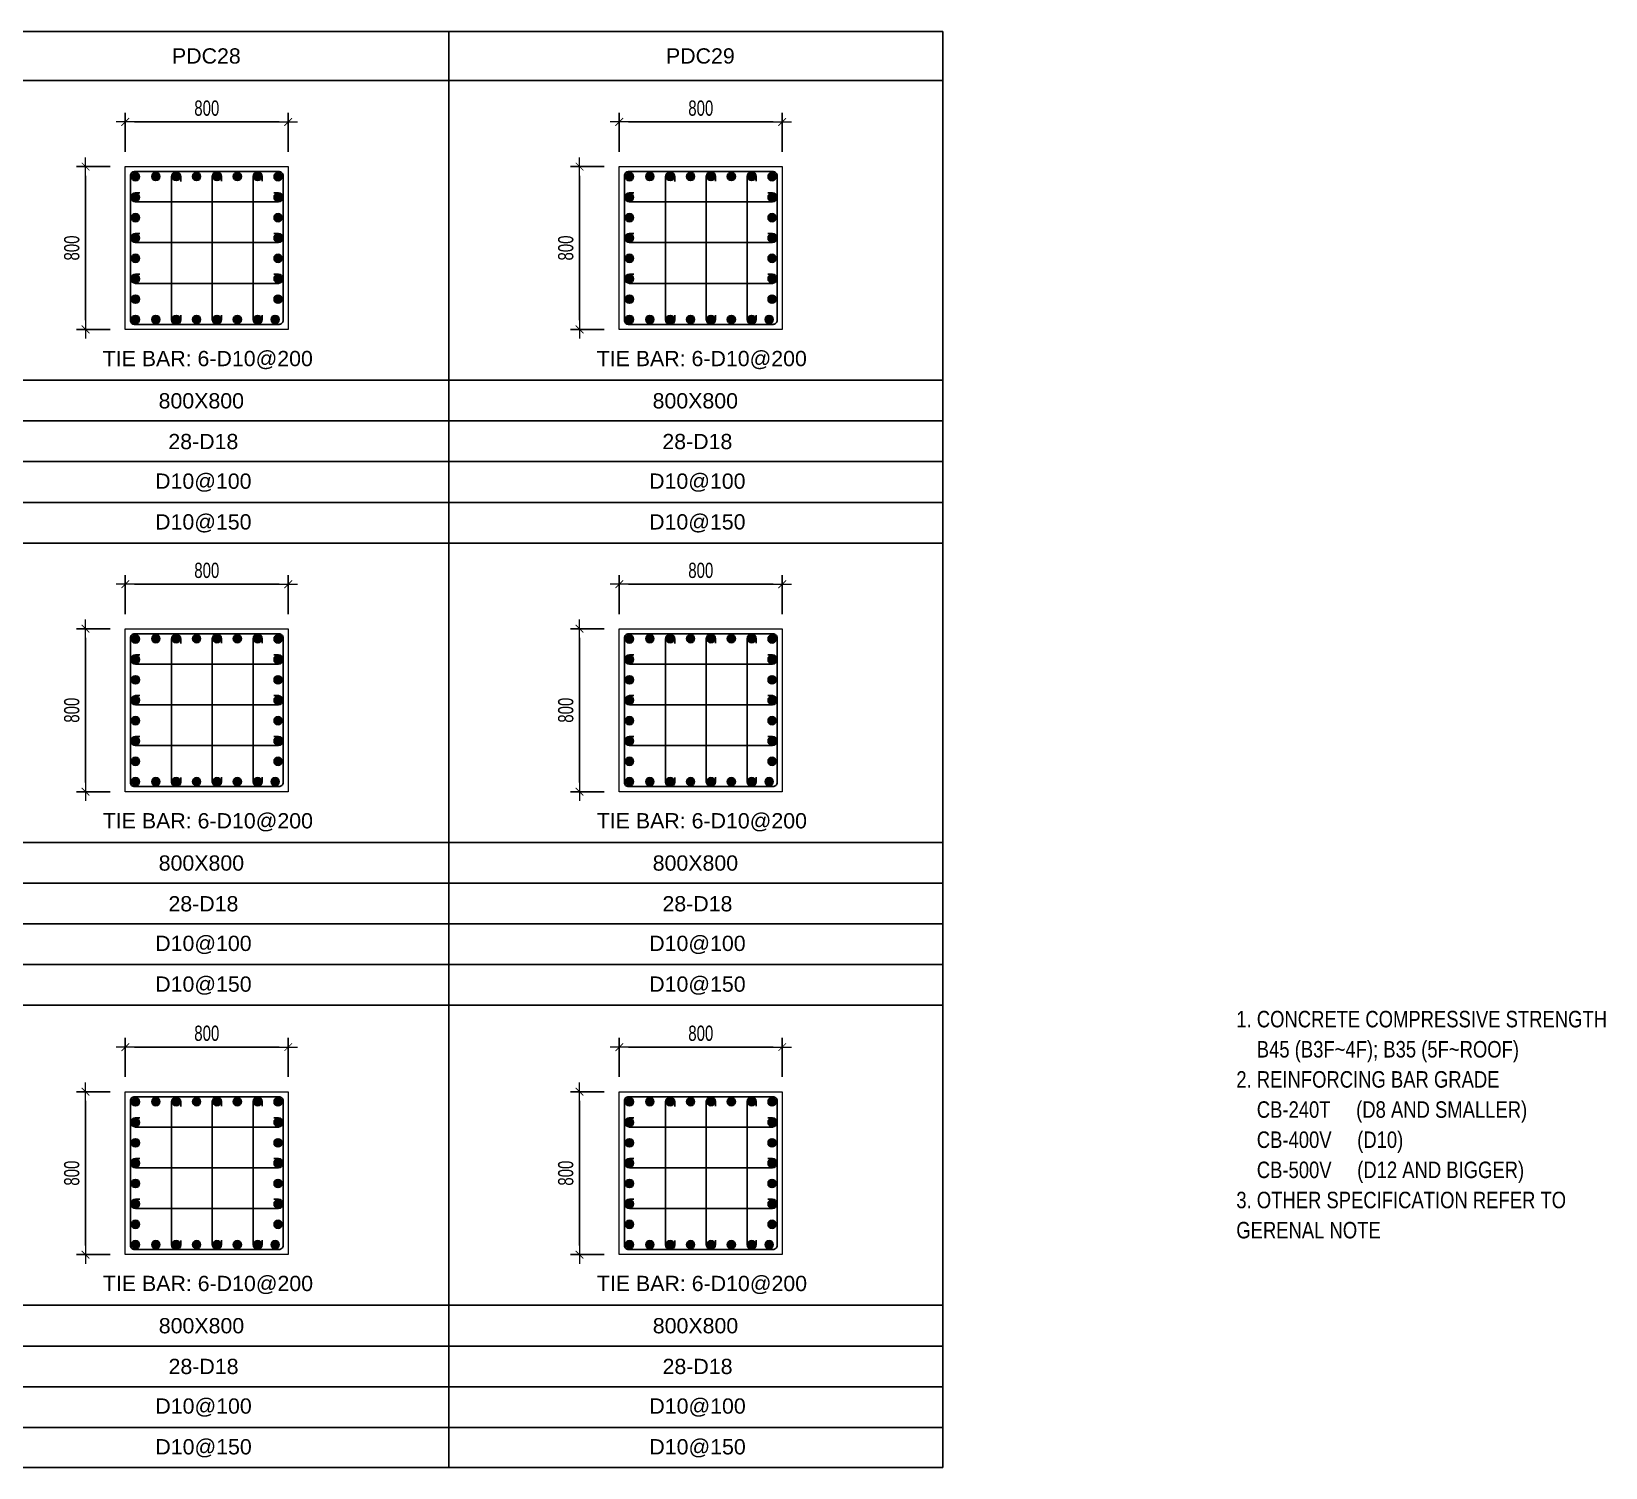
# Model space of a CAD drawing. Header units: millimetres. Extents: x 49323 to 598907, y -6102 to 181761.
# Drawn here: x 576016 to 583746, y 98887 to 105938 of the extents above; entities that cross this region are included whole.
import ezdxf
from ezdxf.enums import TextEntityAlignment as Align

# ---------------------------------------------------------------- set-up
doc = ezdxf.new("R2010")
doc.units = ezdxf.units.MM
doc.linetypes.add('CENTER2', pattern=[1.125, 0.75, -0.125, 0.125, -0.125])
doc.layers.get('Defpoints').update_dxf_attribs({"color": 151, "lineweight": 9})
for name, color, linetype in [('2', 2, 'Continuous'), ('CEN', 1, 'CENTER2'), ('STL', 3, 'Continuous'), ('TIT1', 3, 'Continuous')]:
    doc.layers.add(name, color=color, linetype=linetype)
doc.layers.add('NDC_S_CONTINUOUS', color=3, linetype='Continuous', lineweight=20)
doc.layers.add('NDC_S_DIM', color=1, linetype='Continuous', lineweight=15)
doc.styles.add('ARIAL', font='arial.ttf', dxfattribs={"width": 0.8})
doc.styles.add('NDC_ARIAL', font='arial.ttf', dxfattribs={"width": 0.85})
doc.styles.add('NDC_DIM', font='', dxfattribs={"width": 0.75})
doc.styles.get('NDC_DIM').set_extended_font_data('Dotum')
doc.dimstyles.new('NDC_dim_30', dxfattribs={"dimscale": 30, "dimtxt": 2.5, "dimasz": 1.5, "dimexe": 1.5, "dimexo": 2.5, "dimgap": 1, "dimtad": 1, "dimdec": 0, "dimzin": 0, "dimdsep": 46, "dimtxsty": 'NDC_DIM', "dimblk": 'DIMMARK', "dimcen": 0.09, "dimdle": 1.2, "dimclrd": 1, "dimclre": 1, "dimclrt": 3, "dimadec": 0, "dimazin": 0, "dimtfac": 1, "dimtdec": 0, "dimtix": 1, "dimtofl": 0, "dimtmove": 0, "dimatfit": 3, "dimfxl": 8, "dimfxlon": 1, "dimtolj": 1, "dimtzin": 0, "dimarcsym": 0})

# ---------------------------------------------------------------- blocks, each defined once
blk = doc.blocks.new('GN')
at = {"layer": 'TIT1', "insert": (0, 0), "char_height": 81, "width": 1996.298, "attachment_point": 1, "line_spacing_factor": 1.096296, "style": 'ARIAL'}
blk.add_mtext('\\A1;1. CONCRETE COMPRESSIVE STRENGTH\\P    B45 (B3F~4F); B35 (5F~ROOF)\\P2. REINFORCING BAR GRADE\\P    CB-240T     (D8 AND SMALLER)\\P    CB-400V     (D10)\\P    CB-500V     (D12 AND BIGGER)\\P3. OTHER SPECIFICATION REFER TO GERENAL NOTE ', dxfattribs=at)
blk = doc.blocks.new('8')
at = {"layer": '2'}
blk.add_hatch(color=256, dxfattribs=at).paths.add_polyline_path([(20, 0, 0.386127), (1.9, 19.9), (-1.9, 19.9, 0.386127), (-20, 0, 1)])
blk.add_circle((0, 0), 20, dxfattribs=at)
blk = doc.blocks.new('5')
at = {"layer": 'CEN', "rotation": 180}
blk.add_blockref('8', (0, 0), dxfattribs=at)
blk = doc.blocks.new('DIMMARK')
at = {"layer": 'NDC_S_DIM', "color": 1}
blk.add_line((-1.5, 0), (1, 0), dxfattribs=at)
at = {"layer": 'NDC_S_DIM', "color": 2, "const_width": 0.1}
blk.add_lwpolyline([(-0.42, -0.42), (0.42, 0.42)], dxfattribs=at)
blk = doc.blocks.new('*D728')
at = {"layer": 'Defpoints', "color": 0, "ltscale": 40, "transparency": 16777216}
for p in [(577277.1, 100951.5), (576477.1, 100730.2), (577277.1, 100730.2)]:
    blk.add_point(p, dxfattribs=at)
at = {"layer": 'NDC_S_DIM', "color": 1, "lineweight": -2, "ltscale": 40, "transparency": 16777216}
for p, q in [((576477.1, 100805.2), (576477.1, 100996.5)), ((577277.1, 100805.2), (577277.1, 100996.5)), ((576522.1, 100951.5), (577232.1, 100951.5))]:
    blk.add_line(p, q, dxfattribs=at)
at = {"layer": 'NDC_S_DIM', "color": 1, "lineweight": -2, "ltscale": 40, "transparency": 16777216, "xscale": 45, "yscale": 45, "zscale": 45, "rotation": 180}
blk.add_blockref('DIMMARK', (576477.1, 100951.5), dxfattribs=at)
at = {"layer": 'NDC_S_DIM', "color": 1, "lineweight": -2, "ltscale": 40, "transparency": 16777216, "xscale": 45, "yscale": 45, "zscale": 45}
blk.add_blockref('DIMMARK', (577277.1, 100951.5), dxfattribs=at)
at = {"layer": 'NDC_S_DIM', "color": 3, "ltscale": 40, "transparency": 16777216, "insert": (576877.1, 101019.1), "char_height": 75, "attachment_point": 5, "style": 'NDC_DIM'}
blk.add_mtext('\\A1;800', dxfattribs=at)
blk = doc.blocks.new('*D729')
at = {"layer": 'Defpoints', "color": 0, "ltscale": 40, "transparency": 16777216}
for p in [(576477.1, 100732.7), (576281.7, 99932.7), (576477.1, 99932.7)]:
    blk.add_point(p, dxfattribs=at)
at = {"layer": 'NDC_S_DIM', "color": 1, "lineweight": -2, "ltscale": 40, "transparency": 16777216}
for p, q in [((576402.1, 100732.7), (576236.7, 100732.7)), ((576281.7, 100687.7), (576281.7, 99977.7)), ((576402.1, 99932.7), (576236.7, 99932.7))]:
    blk.add_line(p, q, dxfattribs=at)
at = {"layer": 'NDC_S_DIM', "color": 1, "lineweight": -2, "ltscale": 40, "transparency": 16777216, "xscale": 45, "yscale": 45, "zscale": 45}
for p, rotation in [((576281.7, 100732.7), 90), ((576281.7, 99932.7), 270)]:
    blk.add_blockref('DIMMARK', p, dxfattribs=dict(at, rotation=rotation))
at = {"layer": 'NDC_S_DIM', "color": 3, "ltscale": 40, "transparency": 16777216, "insert": (576214.2, 100332.7), "char_height": 75, "attachment_point": 5, "rotation": 90, "style": 'NDC_DIM'}
blk.add_mtext('\\A1;800', dxfattribs=at)
blk = doc.blocks.new('*D704')
at = {"layer": 'Defpoints', "color": 0, "ltscale": 40, "transparency": 16777216}
for p in [(577277.1, 103224.4), (576477.1, 103003), (577277.1, 103003)]:
    blk.add_point(p, dxfattribs=at)
at = {"layer": 'NDC_S_DIM', "color": 1, "lineweight": -2, "ltscale": 40, "transparency": 16777216}
for p, q in [((576477.1, 103078), (576477.1, 103269.4)), ((576522.1, 103224.4), (577232.1, 103224.4)), ((577277.1, 103078), (577277.1, 103269.4))]:
    blk.add_line(p, q, dxfattribs=at)
at = {"layer": 'NDC_S_DIM', "color": 1, "lineweight": -2, "ltscale": 40, "transparency": 16777216, "xscale": 45, "yscale": 45, "zscale": 45, "rotation": 180}
blk.add_blockref('DIMMARK', (576477.1, 103224.4), dxfattribs=at)
at = {"layer": 'NDC_S_DIM', "color": 1, "lineweight": -2, "ltscale": 40, "transparency": 16777216, "xscale": 45, "yscale": 45, "zscale": 45}
blk.add_blockref('DIMMARK', (577277.1, 103224.4), dxfattribs=at)
at = {"layer": 'NDC_S_DIM', "color": 3, "ltscale": 40, "transparency": 16777216, "insert": (576877.1, 103291.9), "char_height": 75, "attachment_point": 5, "style": 'NDC_DIM'}
blk.add_mtext('\\A1;800', dxfattribs=at)
blk = doc.blocks.new('*D705')
at = {"layer": 'Defpoints', "color": 0, "ltscale": 40, "transparency": 16777216}
for p in [(576477.1, 103005.6), (576281.7, 102205.6), (576477.1, 102205.6)]:
    blk.add_point(p, dxfattribs=at)
at = {"layer": 'NDC_S_DIM', "color": 1, "lineweight": -2, "ltscale": 40, "transparency": 16777216}
for p, q in [((576402.1, 103005.6), (576236.7, 103005.6)), ((576281.7, 102960.6), (576281.7, 102250.6)), ((576402.1, 102205.6), (576236.7, 102205.6))]:
    blk.add_line(p, q, dxfattribs=at)
at = {"layer": 'NDC_S_DIM', "color": 1, "lineweight": -2, "ltscale": 40, "transparency": 16777216, "xscale": 45, "yscale": 45, "zscale": 45}
for p, rotation in [((576281.7, 103005.6), 90), ((576281.7, 102205.6), 270)]:
    blk.add_blockref('DIMMARK', p, dxfattribs=dict(at, rotation=rotation))
at = {"layer": 'NDC_S_DIM', "color": 3, "ltscale": 40, "transparency": 16777216, "insert": (576214.2, 102605.6), "char_height": 75, "attachment_point": 5, "rotation": 90, "style": 'NDC_DIM'}
blk.add_mtext('\\A1;800', dxfattribs=at)
blk = doc.blocks.new('*D706')
at = {"layer": 'Defpoints', "color": 0, "ltscale": 40, "transparency": 16777216}
for p in [(577277.1, 105493.8), (576477.1, 105272.5), (577277.1, 105272.5)]:
    blk.add_point(p, dxfattribs=at)
at = {"layer": 'NDC_S_DIM', "color": 1, "lineweight": -2, "ltscale": 40, "transparency": 16777216}
for p, q in [((576477.1, 105347.5), (576477.1, 105538.8)), ((577277.1, 105347.5), (577277.1, 105538.8)), ((576522.1, 105493.8), (577232.1, 105493.8))]:
    blk.add_line(p, q, dxfattribs=at)
at = {"layer": 'NDC_S_DIM', "color": 1, "lineweight": -2, "ltscale": 40, "transparency": 16777216, "xscale": 45, "yscale": 45, "zscale": 45, "rotation": 180}
blk.add_blockref('DIMMARK', (576477.1, 105493.8), dxfattribs=at)
at = {"layer": 'NDC_S_DIM', "color": 1, "lineweight": -2, "ltscale": 40, "transparency": 16777216, "xscale": 45, "yscale": 45, "zscale": 45}
blk.add_blockref('DIMMARK', (577277.1, 105493.8), dxfattribs=at)
at = {"layer": 'NDC_S_DIM', "color": 3, "ltscale": 40, "transparency": 16777216, "insert": (576877.1, 105561.4), "char_height": 75, "attachment_point": 5, "style": 'NDC_DIM'}
blk.add_mtext('\\A1;800', dxfattribs=at)
blk = doc.blocks.new('*D707')
at = {"layer": 'Defpoints', "color": 0, "ltscale": 40, "transparency": 16777216}
for p in [(576477.1, 105275), (576281.7, 104475), (576477.1, 104475)]:
    blk.add_point(p, dxfattribs=at)
at = {"layer": 'NDC_S_DIM', "color": 1, "lineweight": -2, "ltscale": 40, "transparency": 16777216}
for p, q in [((576402.1, 105275), (576236.7, 105275)), ((576281.7, 105230), (576281.7, 104520)), ((576402.1, 104475), (576236.7, 104475))]:
    blk.add_line(p, q, dxfattribs=at)
at = {"layer": 'NDC_S_DIM', "color": 1, "lineweight": -2, "ltscale": 40, "transparency": 16777216, "xscale": 45, "yscale": 45, "zscale": 45}
for p, rotation in [((576281.7, 105275), 90), ((576281.7, 104475), 270)]:
    blk.add_blockref('DIMMARK', p, dxfattribs=dict(at, rotation=rotation))
at = {"layer": 'NDC_S_DIM', "color": 3, "ltscale": 40, "transparency": 16777216, "insert": (576214.2, 104875), "char_height": 75, "attachment_point": 5, "rotation": 90, "style": 'NDC_DIM'}
blk.add_mtext('\\A1;800', dxfattribs=at)
blk = doc.blocks.new('*D710')
at = {"layer": 'Defpoints', "color": 0, "ltscale": 40, "transparency": 16777216}
for p in [(579703.2, 100951.5), (578903.2, 100730.2), (579703.2, 100730.2)]:
    blk.add_point(p, dxfattribs=at)
at = {"layer": 'NDC_S_DIM', "color": 1, "lineweight": -2, "ltscale": 40, "transparency": 16777216}
for p, q in [((578903.2, 100805.2), (578903.2, 100996.5)), ((579703.2, 100805.2), (579703.2, 100996.5)), ((578948.2, 100951.5), (579658.2, 100951.5))]:
    blk.add_line(p, q, dxfattribs=at)
at = {"layer": 'NDC_S_DIM', "color": 1, "lineweight": -2, "ltscale": 40, "transparency": 16777216, "xscale": 45, "yscale": 45, "zscale": 45, "rotation": 180}
blk.add_blockref('DIMMARK', (578903.2, 100951.5), dxfattribs=at)
at = {"layer": 'NDC_S_DIM', "color": 1, "lineweight": -2, "ltscale": 40, "transparency": 16777216, "xscale": 45, "yscale": 45, "zscale": 45}
blk.add_blockref('DIMMARK', (579703.2, 100951.5), dxfattribs=at)
at = {"layer": 'NDC_S_DIM', "color": 3, "ltscale": 40, "transparency": 16777216, "insert": (579303.2, 101019.1), "char_height": 75, "attachment_point": 5, "style": 'NDC_DIM'}
blk.add_mtext('\\A1;800', dxfattribs=at)
blk = doc.blocks.new('*D711')
at = {"layer": 'Defpoints', "color": 0, "ltscale": 40, "transparency": 16777216}
for p in [(578903.2, 100732.7), (578707.8, 99932.7), (578903.2, 99932.7)]:
    blk.add_point(p, dxfattribs=at)
at = {"layer": 'NDC_S_DIM', "color": 1, "lineweight": -2, "ltscale": 40, "transparency": 16777216}
for p, q in [((578828.2, 100732.7), (578662.8, 100732.7)), ((578707.8, 100687.7), (578707.8, 99977.7)), ((578828.2, 99932.7), (578662.8, 99932.7))]:
    blk.add_line(p, q, dxfattribs=at)
at = {"layer": 'NDC_S_DIM', "color": 1, "lineweight": -2, "ltscale": 40, "transparency": 16777216, "xscale": 45, "yscale": 45, "zscale": 45}
for p, rotation in [((578707.8, 100732.7), 90), ((578707.8, 99932.7), 270)]:
    blk.add_blockref('DIMMARK', p, dxfattribs=dict(at, rotation=rotation))
at = {"layer": 'NDC_S_DIM', "color": 3, "ltscale": 40, "transparency": 16777216, "insert": (578640.3, 100332.7), "char_height": 75, "attachment_point": 5, "rotation": 90, "style": 'NDC_DIM'}
blk.add_mtext('\\A1;800', dxfattribs=at)
blk = doc.blocks.new('*D712')
at = {"layer": 'Defpoints', "color": 0, "ltscale": 40, "transparency": 16777216}
for p in [(579703.2, 103224.4), (578903.2, 103003), (579703.2, 103003)]:
    blk.add_point(p, dxfattribs=at)
at = {"layer": 'NDC_S_DIM', "color": 1, "lineweight": -2, "ltscale": 40, "transparency": 16777216}
for p, q in [((578903.2, 103078), (578903.2, 103269.4)), ((578948.2, 103224.4), (579658.2, 103224.4)), ((579703.2, 103078), (579703.2, 103269.4))]:
    blk.add_line(p, q, dxfattribs=at)
at = {"layer": 'NDC_S_DIM', "color": 1, "lineweight": -2, "ltscale": 40, "transparency": 16777216, "xscale": 45, "yscale": 45, "zscale": 45, "rotation": 180}
blk.add_blockref('DIMMARK', (578903.2, 103224.4), dxfattribs=at)
at = {"layer": 'NDC_S_DIM', "color": 1, "lineweight": -2, "ltscale": 40, "transparency": 16777216, "xscale": 45, "yscale": 45, "zscale": 45}
blk.add_blockref('DIMMARK', (579703.2, 103224.4), dxfattribs=at)
at = {"layer": 'NDC_S_DIM', "color": 3, "ltscale": 40, "transparency": 16777216, "insert": (579303.2, 103291.9), "char_height": 75, "attachment_point": 5, "style": 'NDC_DIM'}
blk.add_mtext('\\A1;800', dxfattribs=at)
blk = doc.blocks.new('*D713')
at = {"layer": 'Defpoints', "color": 0, "ltscale": 40, "transparency": 16777216}
for p in [(578903.2, 103005.6), (578707.8, 102205.6), (578903.2, 102205.6)]:
    blk.add_point(p, dxfattribs=at)
at = {"layer": 'NDC_S_DIM', "color": 1, "lineweight": -2, "ltscale": 40, "transparency": 16777216}
for p, q in [((578828.2, 103005.6), (578662.8, 103005.6)), ((578707.8, 102960.6), (578707.8, 102250.6)), ((578828.2, 102205.6), (578662.8, 102205.6))]:
    blk.add_line(p, q, dxfattribs=at)
at = {"layer": 'NDC_S_DIM', "color": 1, "lineweight": -2, "ltscale": 40, "transparency": 16777216, "xscale": 45, "yscale": 45, "zscale": 45}
for p, rotation in [((578707.8, 103005.6), 90), ((578707.8, 102205.6), 270)]:
    blk.add_blockref('DIMMARK', p, dxfattribs=dict(at, rotation=rotation))
at = {"layer": 'NDC_S_DIM', "color": 3, "ltscale": 40, "transparency": 16777216, "insert": (578640.3, 102605.6), "char_height": 75, "attachment_point": 5, "rotation": 90, "style": 'NDC_DIM'}
blk.add_mtext('\\A1;800', dxfattribs=at)
blk = doc.blocks.new('*D714')
at = {"layer": 'Defpoints', "color": 0, "ltscale": 40, "transparency": 16777216}
for p in [(579703.2, 105493.8), (578903.2, 105272.5), (579703.2, 105272.5)]:
    blk.add_point(p, dxfattribs=at)
at = {"layer": 'NDC_S_DIM', "color": 1, "lineweight": -2, "ltscale": 40, "transparency": 16777216}
for p, q in [((578903.2, 105347.5), (578903.2, 105538.8)), ((579703.2, 105347.5), (579703.2, 105538.8)), ((578948.2, 105493.8), (579658.2, 105493.8))]:
    blk.add_line(p, q, dxfattribs=at)
at = {"layer": 'NDC_S_DIM', "color": 1, "lineweight": -2, "ltscale": 40, "transparency": 16777216, "xscale": 45, "yscale": 45, "zscale": 45, "rotation": 180}
blk.add_blockref('DIMMARK', (578903.2, 105493.8), dxfattribs=at)
at = {"layer": 'NDC_S_DIM', "color": 1, "lineweight": -2, "ltscale": 40, "transparency": 16777216, "xscale": 45, "yscale": 45, "zscale": 45}
blk.add_blockref('DIMMARK', (579703.2, 105493.8), dxfattribs=at)
at = {"layer": 'NDC_S_DIM', "color": 3, "ltscale": 40, "transparency": 16777216, "insert": (579303.2, 105561.4), "char_height": 75, "attachment_point": 5, "style": 'NDC_DIM'}
blk.add_mtext('\\A1;800', dxfattribs=at)
blk = doc.blocks.new('*D715')
at = {"layer": 'Defpoints', "color": 0, "ltscale": 40, "transparency": 16777216}
for p in [(578903.2, 105275), (578707.8, 104475), (578903.2, 104475)]:
    blk.add_point(p, dxfattribs=at)
at = {"layer": 'NDC_S_DIM', "color": 1, "lineweight": -2, "ltscale": 40, "transparency": 16777216}
for p, q in [((578828.2, 105275), (578662.8, 105275)), ((578707.8, 105230), (578707.8, 104520)), ((578828.2, 104475), (578662.8, 104475))]:
    blk.add_line(p, q, dxfattribs=at)
at = {"layer": 'NDC_S_DIM', "color": 1, "lineweight": -2, "ltscale": 40, "transparency": 16777216, "xscale": 45, "yscale": 45, "zscale": 45}
for p, rotation in [((578707.8, 105275), 90), ((578707.8, 104475), 270)]:
    blk.add_blockref('DIMMARK', p, dxfattribs=dict(at, rotation=rotation))
at = {"layer": 'NDC_S_DIM', "color": 3, "ltscale": 40, "transparency": 16777216, "insert": (578640.3, 104875), "char_height": 75, "attachment_point": 5, "rotation": 90, "style": 'NDC_DIM'}
blk.add_mtext('\\A1;800', dxfattribs=at)

msp = doc.modelspace()

# ---------------------------------------------------------------- linework, layer by layer
at = {"layer": '2', "lineweight": -2, "ltscale": 1000}
for points in [[(577252.1, 105230), (577252.1, 104520, -0.414214), (577232.1, 104500), (576522.1, 104500, -0.414214), (576502.1, 104520), (576502.1, 105230, -0.414214), (576522.1, 105250), (577232.1, 105250, -0.414214)], [(579678.2, 105230), (579678.2, 104520, -0.414214), (579658.2, 104500), (578948.2, 104500, -0.414214), (578928.2, 104520), (578928.2, 105230, -0.414214), (578948.2, 105250), (579658.2, 105250, -0.414214)], [(577252.1, 102960.6), (577252.1, 102250.6, -0.414214), (577232.1, 102230.6), (576522.1, 102230.6, -0.414214), (576502.1, 102250.6), (576502.1, 102960.6, -0.414214), (576522.1, 102980.6), (577232.1, 102980.6, -0.414214)], [(579678.2, 102960.6), (579678.2, 102250.6, -0.414214), (579658.2, 102230.6), (578948.2, 102230.6, -0.414214), (578928.2, 102250.6), (578928.2, 102960.6, -0.414214), (578948.2, 102980.6), (579658.2, 102980.6, -0.414214)], [(577252.1, 100687.7), (577252.1, 99977.7, -0.414214), (577232.1, 99957.7), (576522.1, 99957.7, -0.414214), (576502.1, 99977.7), (576502.1, 100687.7, -0.414214), (576522.1, 100707.7), (577232.1, 100707.7, -0.414214)], [(579678.2, 100687.7), (579678.2, 99977.7, -0.414214), (579658.2, 99957.7), (578948.2, 99957.7, -0.414214), (578928.2, 99977.7), (578928.2, 100687.7, -0.414214), (578948.2, 100707.7), (579658.2, 100707.7, -0.414214)]]:
    msp.add_lwpolyline(points, format="xyb", close=True, dxfattribs=at)
at = {"layer": '2'}
for points in [[(576749.4, 104544.6), (576749.4, 104522.5, -1), (576704.3, 104522.5), (576704.3, 105224.5, -1), (576749.4, 105224.5), (576749.4, 105202.4)], [(576949.4, 104546.1), (576949.4, 104524, -1), (576904.3, 104524), (576904.3, 105226, -1), (576949.4, 105226), (576949.4, 105203.9)], [(577149.4, 104546.1), (577149.4, 104524, -1), (577104.3, 104524), (577104.3, 105226, -1), (577149.4, 105226), (577149.4, 105203.9)], [(579175.5, 104544.6), (579175.5, 104522.5, -1), (579130.4, 104522.5), (579130.4, 105224.5, -1), (579175.5, 105224.5), (579175.5, 105202.4)], [(579375.5, 104546.1), (579375.5, 104524, -1), (579330.4, 104524), (579330.4, 105226, -1), (579375.5, 105226), (579375.5, 105203.9)], [(579575.5, 104546.1), (579575.5, 104524, -1), (579530.4, 104524), (579530.4, 105226, -1), (579575.5, 105226), (579575.5, 105203.9)], [(576549, 105146.6), (576526.9, 105146.6, 1), (576526.9, 105101.5), (577228.9, 105101.5, 1), (577228.9, 105146.6), (577206.8, 105146.6)], [(578975.1, 105146.6), (578953, 105146.6, 1), (578953, 105101.5), (579655, 105101.5, 1), (579655, 105146.6), (579632.9, 105146.6)], [(576549, 104946.6), (576526.9, 104946.6, 1), (576526.9, 104901.5), (577228.9, 104901.5, 1), (577228.9, 104946.6), (577206.8, 104946.6)], [(578975.1, 104946.6), (578953, 104946.6, 1), (578953, 104901.5), (579655, 104901.5, 1), (579655, 104946.6), (579632.9, 104946.6)], [(576549, 104746.6), (576526.9, 104746.6, 1), (576526.9, 104701.5), (577228.9, 104701.5, 1), (577228.9, 104746.6), (577206.8, 104746.6)], [(578975.1, 104746.6), (578953, 104746.6, 1), (578953, 104701.5), (579655, 104701.5, 1), (579655, 104746.6), (579632.9, 104746.6)], [(576749.4, 102275.2), (576749.4, 102253.1, -1), (576704.3, 102253.1), (576704.3, 102955.1, -1), (576749.4, 102955.1), (576749.4, 102932.9)], [(576949.4, 102276.7), (576949.4, 102254.6, -1), (576904.3, 102254.6), (576904.3, 102956.6, -1), (576949.4, 102956.6), (576949.4, 102934.4)], [(577149.4, 102276.7), (577149.4, 102254.6, -1), (577104.3, 102254.6), (577104.3, 102956.6, -1), (577149.4, 102956.6), (577149.4, 102934.4)], [(579175.5, 102275.2), (579175.5, 102253.1, -1), (579130.4, 102253.1), (579130.4, 102955.1, -1), (579175.5, 102955.1), (579175.5, 102932.9)], [(579375.5, 102276.7), (579375.5, 102254.6, -1), (579330.4, 102254.6), (579330.4, 102956.6, -1), (579375.5, 102956.6), (579375.5, 102934.4)], [(579575.5, 102276.7), (579575.5, 102254.6, -1), (579530.4, 102254.6), (579530.4, 102956.6, -1), (579575.5, 102956.6), (579575.5, 102934.4)], [(576549, 102877.1), (576526.9, 102877.1, 1), (576526.9, 102832.1), (577228.9, 102832.1, 1), (577228.9, 102877.1), (577206.8, 102877.1)], [(578975.1, 102877.1), (578953, 102877.1, 1), (578953, 102832.1), (579655, 102832.1, 1), (579655, 102877.1), (579632.9, 102877.1)], [(576549, 102677.1), (576526.9, 102677.1, 1), (576526.9, 102632.1), (577228.9, 102632.1, 1), (577228.9, 102677.1), (577206.8, 102677.1)], [(578975.1, 102677.1), (578953, 102677.1, 1), (578953, 102632.1), (579655, 102632.1, 1), (579655, 102677.1), (579632.9, 102677.1)], [(576549, 102477.1), (576526.9, 102477.1, 1), (576526.9, 102432.1), (577228.9, 102432.1, 1), (577228.9, 102477.1), (577206.8, 102477.1)], [(578975.1, 102477.1), (578953, 102477.1, 1), (578953, 102432.1), (579655, 102432.1, 1), (579655, 102477.1), (579632.9, 102477.1)], [(576749.4, 100002.3), (576749.4, 99980.2, -1), (576704.3, 99980.2), (576704.3, 100682.2, -1), (576749.4, 100682.2), (576749.4, 100660.1)], [(576949.4, 100003.8), (576949.4, 99981.7, -1), (576904.3, 99981.7), (576904.3, 100683.7, -1), (576949.4, 100683.7), (576949.4, 100661.6)], [(577149.4, 100003.8), (577149.4, 99981.7, -1), (577104.3, 99981.7), (577104.3, 100683.7, -1), (577149.4, 100683.7), (577149.4, 100661.6)], [(579175.5, 100002.3), (579175.5, 99980.2, -1), (579130.4, 99980.2), (579130.4, 100682.2, -1), (579175.5, 100682.2), (579175.5, 100660.1)], [(579375.5, 100003.8), (579375.5, 99981.7, -1), (579330.4, 99981.7), (579330.4, 100683.7, -1), (579375.5, 100683.7), (579375.5, 100661.6)], [(579575.5, 100003.8), (579575.5, 99981.7, -1), (579530.4, 99981.7), (579530.4, 100683.7, -1), (579575.5, 100683.7), (579575.5, 100661.6)], [(576549, 100604.3), (576526.9, 100604.3, 1), (576526.9, 100559.2), (577228.9, 100559.2, 1), (577228.9, 100604.3), (577206.8, 100604.3)], [(578975.1, 100604.3), (578953, 100604.3, 1), (578953, 100559.2), (579655, 100559.2, 1), (579655, 100604.3), (579632.9, 100604.3)], [(576549, 100404.3), (576526.9, 100404.3, 1), (576526.9, 100359.2), (577228.9, 100359.2, 1), (577228.9, 100404.3), (577206.8, 100404.3)], [(578975.1, 100404.3), (578953, 100404.3, 1), (578953, 100359.2), (579655, 100359.2, 1), (579655, 100404.3), (579632.9, 100404.3)], [(576549, 100204.3), (576526.9, 100204.3, 1), (576526.9, 100159.2), (577228.9, 100159.2, 1), (577228.9, 100204.3), (577206.8, 100204.3)], [(578975.1, 100204.3), (578953, 100204.3, 1), (578953, 100159.2), (579655, 100159.2, 1), (579655, 100204.3), (579632.9, 100204.3)]]:
    msp.add_lwpolyline(points, format="xyb", dxfattribs=at)
at = {"layer": 'NDC_S_CONTINUOUS', "ltscale": 70}
for points in [[(577277.1, 105275), (577277.1, 104475), (576477.1, 104475), (576477.1, 105275), (577277.1, 105275)], [(579703.2, 105275), (579703.2, 104475), (578903.2, 104475), (578903.2, 105275), (579703.2, 105275)], [(577277.1, 103005.6), (577277.1, 102205.6), (576477.1, 102205.6), (576477.1, 103005.6), (577277.1, 103005.6)], [(579703.2, 103005.6), (579703.2, 102205.6), (578903.2, 102205.6), (578903.2, 103005.6), (579703.2, 103005.6)], [(577277.1, 100732.7), (577277.1, 99932.7), (576477.1, 99932.7), (576477.1, 100732.7), (577277.1, 100732.7)], [(579703.2, 100732.7), (579703.2, 99932.7), (578903.2, 99932.7), (578903.2, 100732.7), (579703.2, 100732.7)]]:
    msp.add_lwpolyline(points, dxfattribs=at)
at = {"layer": 'TIT1', "color": 2}
msp.add_line((568875.8, 105938.1), (580491.9, 105938.1), dxfattribs=at)
at = {"layer": 'TIT1'}
for p, q in [((578065.8, 105938.1), (578065.8, 98887.4)), ((580491.9, 105938.1), (580491.9, 98887.4)), ((580491.9, 105698.1), (568874.1, 105698.1)), ((568875.8, 105698.1), (580491.9, 105698.1)), ((580491.9, 103426.2), (568874.6, 103426.2)), ((580491.9, 101156.7), (568875.2, 101156.7)), ((580491.9, 98887.4), (568875.2, 98887.4))]:
    msp.add_line(p, q, dxfattribs=at)
at = {"layer": 'TIT1', "color": 8}
for p, q in [((580491.9, 104226.2), (569502.5, 104226.2)), ((580491.9, 104026.2), (569502.5, 104026.2)), ((580491.9, 103826.2), (569502.5, 103826.2)), ((580491.9, 103626.2), (569931.7, 103626.2)), ((580491.9, 101956.7), (569503, 101956.7)), ((580491.9, 101756.7), (569503, 101756.7)), ((580491.9, 101556.7), (569503, 101556.7)), ((580491.9, 101356.7), (569932.3, 101356.7)), ((580491.9, 99683.9), (569503.6, 99683.9)), ((580491.9, 99483.9), (569503.6, 99483.9)), ((580491.9, 99283.9), (569503.6, 99283.9)), ((580491.9, 99083.9), (569932.8, 99083.9))]:
    msp.add_line(p, q, dxfattribs=at)

# ---------------------------------------------------------------- block references
at = {"layer": 'NDC_S_DIM'}
msp.add_blockref('GN', (581933.3, 101129.5), dxfattribs=at)
at = {"layer": 'STL', "xscale": -1}
for p in [(576526.9, 105225), (578953, 105225), (576526.9, 105124), (578953, 105124), (576526.9, 105024), (578953, 105024), (576526.9, 104924), (578953, 104924), (576526.9, 104824), (578953, 104824), (576526.9, 104724), (578953, 104724), (576526.9, 104624), (578953, 104624), (576526.9, 104524), (578953, 104524), (576526.9, 102955.6), (578953, 102955.6), (576526.9, 102854.6), (578953, 102854.6), (576526.9, 102754.6), (578953, 102754.6), (576526.9, 102654.6), (578953, 102654.6), (576526.9, 102554.6), (578953, 102554.6), (576526.9, 102454.6), (578953, 102454.6), (576526.9, 102354.6), (578953, 102354.6), (576526.9, 102254.6), (578953, 102254.6), (576526.9, 100682.7), (578953, 100682.7), (576526.9, 100581.7), (578953, 100581.7), (576526.9, 100481.7), (578953, 100481.7), (576526.9, 100381.7), (578953, 100381.7), (576526.9, 100281.7), (578953, 100281.7), (576526.9, 100181.7), (578953, 100181.7), (576526.9, 100081.7), (578953, 100081.7), (576526.9, 99981.7), (578953, 99981.7)]:
    msp.add_blockref('5', p, dxfattribs=at)
at = {"layer": 'STL', "xscale": -1, "rotation": 270}
for p in [(576626.9, 105226), (576726.9, 105226), (576826.9, 105226), (576926.9, 105226), (577026.9, 105226), (577126.9, 105226), (579053, 105226), (579153, 105226), (579253, 105226), (579353, 105226), (579453, 105226), (579553, 105226), (576526.9, 104524), (576626.9, 104524), (576726.9, 104524), (576826.9, 104524), (576926.9, 104524), (577026.9, 104524), (577126.9, 104524), (577212.8, 104524), (578953, 104524), (579053, 104524), (579153, 104524), (579253, 104524), (579353, 104524), (579453, 104524), (579553, 104524), (579638.9, 104524), (576626.9, 102956.6), (576726.9, 102956.6), (576826.9, 102956.6), (576926.9, 102956.6), (577026.9, 102956.6), (577126.9, 102956.6), (579053, 102956.6), (579153, 102956.6), (579253, 102956.6), (579353, 102956.6), (579453, 102956.6), (579553, 102956.6), (576526.9, 102254.6), (576626.9, 102254.6), (576726.9, 102254.6), (576826.9, 102254.6), (576926.9, 102254.6), (577026.9, 102254.6), (577126.9, 102254.6), (577212.8, 102254.6), (578953, 102254.6), (579053, 102254.6), (579153, 102254.6), (579253, 102254.6), (579353, 102254.6), (579453, 102254.6), (579553, 102254.6), (579638.9, 102254.6), (576626.9, 100683.7), (576726.9, 100683.7), (576826.9, 100683.7), (576926.9, 100683.7), (577026.9, 100683.7), (577126.9, 100683.7), (579053, 100683.7), (579153, 100683.7), (579253, 100683.7), (579353, 100683.7), (579453, 100683.7), (579553, 100683.7), (576526.9, 99981.7), (576626.9, 99981.7), (576726.9, 99981.7), (576826.9, 99981.7), (576926.9, 99981.7), (577026.9, 99981.7), (577126.9, 99981.7), (577212.8, 99981.7), (578953, 99981.7), (579053, 99981.7), (579153, 99981.7), (579253, 99981.7), (579353, 99981.7), (579453, 99981.7), (579553, 99981.7), (579638.9, 99981.7)]:
    msp.add_blockref('5', p, dxfattribs=at)
at = {"layer": 'STL'}
for p in [(577227.3, 105225), (579653.4, 105225), (577227.3, 105124), (579653.4, 105124), (577227.3, 105024), (579653.4, 105024), (577227.3, 104924), (579653.4, 104924), (577227.3, 104824), (579653.4, 104824), (577227.3, 104724), (579653.4, 104724), (577227.3, 104624), (579653.4, 104624), (577227.3, 102955.6), (579653.4, 102955.6), (577227.3, 102854.6), (579653.4, 102854.6), (577227.3, 102754.6), (579653.4, 102754.6), (577227.3, 102654.6), (579653.4, 102654.6), (577227.3, 102554.6), (579653.4, 102554.6), (577227.3, 102454.6), (579653.4, 102454.6), (577227.3, 102354.6), (579653.4, 102354.6), (577227.3, 100682.7), (579653.4, 100682.7), (577227.3, 100581.7), (579653.4, 100581.7), (577227.3, 100481.7), (579653.4, 100481.7), (577227.3, 100381.7), (579653.4, 100381.7), (577227.3, 100281.7), (579653.4, 100281.7), (577227.3, 100181.7), (579653.4, 100181.7), (577227.3, 100081.7), (579653.4, 100081.7)]:
    msp.add_blockref('5', p, dxfattribs=at)

# ---------------------------------------------------------------- texts
at = {"layer": 'TIT1', "color": 2, "style": 'NDC_ARIAL'}
for s, p in [('PDC28', (576875.1, 105818.1)), ('PDC29', (579301.2, 105818.1))]:
    msp.add_text(s, height=75, dxfattribs=at).set_placement(p, align=Align.MIDDLE)
at = {"layer": 'TIT1', "style": 'NDC_ARIAL'}
for s, p in [('TIE BAR: 6-D10@200', (576882, 104326.8)), ('TIE BAR: 6-D10@200', (579308.1, 104326.8)), ('800X800', (576850.2, 104124.9)), ('800X800', (579276.3, 104124.9)), ('28-D18', (576860.2, 103924.9)), ('28-D18', (579286.3, 103924.9)), ('D10@100', (576860.2, 103724.9)), ('D10@100', (579286.3, 103724.9)), ('D10@150', (576860.2, 103524.9)), ('D10@150', (579286.3, 103524.9)), ('TIE BAR: 6-D10@200', (576882.5, 102057.3)), ('TIE BAR: 6-D10@200', (579308.6, 102057.3)), ('800X800', (576850.7, 101855.4)), ('800X800', (579276.8, 101855.4)), ('28-D18', (576860.7, 101655.4)), ('28-D18', (579286.8, 101655.4)), ('D10@100', (576860.7, 101455.4)), ('D10@100', (579286.8, 101455.4)), ('D10@150', (576860.7, 101255.4)), ('D10@150', (579286.8, 101255.4)), ('TIE BAR: 6-D10@200', (576883, 99785.6)), ('TIE BAR: 6-D10@200', (579309.1, 99785.6)), ('800X800', (576851.2, 99583.7)), ('800X800', (579277.3, 99583.7)), ('28-D18', (576861.3, 99383.7)), ('28-D18', (579287.4, 99383.7)), ('D10@100', (576861.3, 99183.7)), ('D10@100', (579287.4, 99183.7)), ('D10@150', (576861.3, 98983.7)), ('D10@150', (579287.4, 98983.7))]:
    msp.add_text(s, height=75, dxfattribs=at).set_placement(p, align=Align.MIDDLE)

# ---------------------------------------------------------------- dimensions: what is measured, and where the dimension line sits
at = {"layer": 'NDC_S_DIM', "ltscale": 40}
for base, p1, p2, picture, middle in [((577277.1, 105493.8), (576477.1, 105272.5), (577277.1, 105272.5), '*D706', (576877.1, 105561.4)), ((579703.2, 105493.8), (578903.2, 105272.5), (579703.2, 105272.5), '*D714', (579303.2, 105561.4)), ((577277.1, 103224.4), (576477.1, 103003), (577277.1, 103003), '*D704', (576877.1, 103291.9)), ((579703.2, 103224.4), (578903.2, 103003), (579703.2, 103003), '*D712', (579303.2, 103291.9)), ((577277.1, 100951.5), (576477.1, 100730.2), (577277.1, 100730.2), '*D728', (576877.1, 101019.1)), ((579703.2, 100951.5), (578903.2, 100730.2), (579703.2, 100730.2), '*D710', (579303.2, 101019.1))]:
    dim = msp.add_linear_dim(base=base, p1=p1, p2=p2, dimstyle='NDC_dim_30', dxfattribs=at)
    dim.commit()
    dim.dimension.update_dxf_attribs({"geometry": picture, "text_midpoint": middle})
for base, p1, p2, picture, middle in [((576281.7, 104475), (576477.1, 105275), (576477.1, 104475), '*D707', (576214.2, 104875)), ((578707.8, 104475), (578903.2, 105275), (578903.2, 104475), '*D715', (578640.3, 104875)), ((576281.7, 102205.6), (576477.1, 103005.6), (576477.1, 102205.6), '*D705', (576214.2, 102605.6)), ((578707.8, 102205.6), (578903.2, 103005.6), (578903.2, 102205.6), '*D713', (578640.3, 102605.6)), ((576281.7, 99932.7), (576477.1, 100732.7), (576477.1, 99932.7), '*D729', (576214.2, 100332.7)), ((578707.8, 99932.7), (578903.2, 100732.7), (578903.2, 99932.7), '*D711', (578640.3, 100332.7))]:
    dim = msp.add_linear_dim(base=base, p1=p1, p2=p2, angle=90, dimstyle='NDC_dim_30', dxfattribs=at)
    dim.commit()
    dim.dimension.update_dxf_attribs({"geometry": picture, "text_midpoint": middle})

doc.saveas('drawing.dxf')
